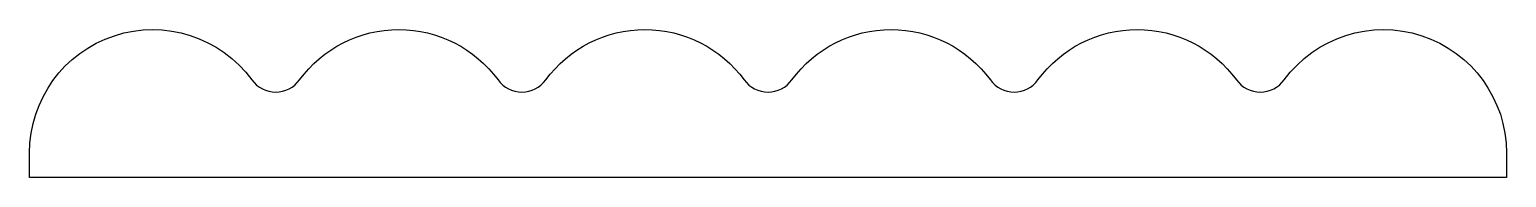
# Model space of a CAD drawing. Extents: x 248.8 to 278.8, y 268.6 to 271.6.
import ezdxf

# ---------------------------------------------------------------- set-up
doc = ezdxf.new("R2010")
doc.units = 0
doc.layers.add('ANA', color=220, linetype='CONTINUOUS')

msp = doc.modelspace()

# ---------------------------------------------------------------- linework, layer by layer
at = {"layer": 'ANA'}
msp.add_lwpolyline([(248.766, 268.59), (248.766, 269.09, -0.724882), (253.282, 270.568, 0.506788), (254.25, 270.568, -0.506788), (258.282, 270.568, 0.506788), (259.25, 270.568, -0.506788), (263.282, 270.568, 0.506788), (264.25, 270.568, -0.506788), (268.282, 270.568, 0.506788), (269.25, 270.568, -0.506788), (273.282, 270.568, 0.506788), (274.25, 270.568, -0.724882), (278.766, 269.09), (278.766, 268.59), (263.766, 268.59)], format="xyb", close=True, dxfattribs=at)

doc.saveas('drawing.dxf')
